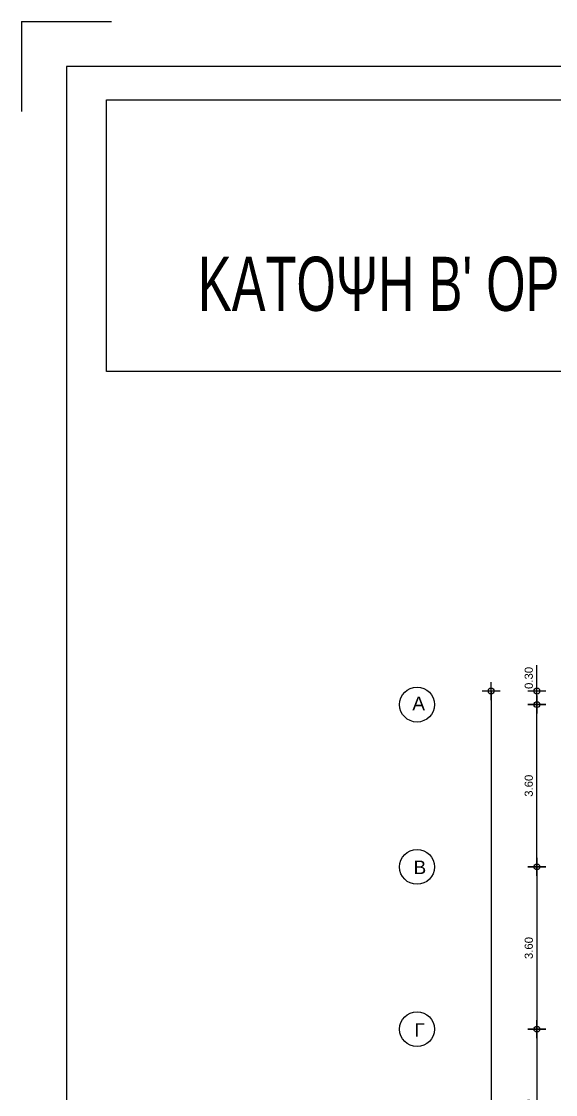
# Model space of a CAD drawing. Header units: metres. Extents: x -11 to 85, y -301 to 135.
# Drawn here: x 0 to 11.85, y -37.44 to -13.64 of the extents above; entities that cross this region are included whole.
import ezdxf

# ---------------------------------------------------------------- set-up
doc = ezdxf.new("R2010")
doc.units = ezdxf.units.M
doc.header["$LTSCALE"] = 0.036
doc.header["$PDMODE"] = 2
for name, color, linetype in [('arxitek borofos', 252, 'Continuous'), ('BORDER', 5, 'Continuous'), ('DIMBLK', 252, 'Continuous'), ('LAYER-ON', 4, 'Continuous'), ('MARKS', 2, 'Continuous'), ('NOTES', 3, 'Continuous')]:
    doc.layers.add(name, color=color, linetype=linetype)
doc.styles.add('COMU-N', font='arial.ttf')
doc.styles.add('outu-c', font='ugoutl-s.shx', dxfattribs={"width": 0.7})
doc.styles.get("Standard").update_dxf_attribs({"font": 'arial.ttf'})
doc.dimstyles.new('CADWDOT', dxfattribs={"dimscale": 0.1, "dimtxt": 1.8, "dimasz": 0.08, "dimexe": 2, "dimexo": 0, "dimgap": 0.09, "dimtad": 0, "dimrnd": 0.001, "dimzin": 0, "dimdsep": 46, "dimtxsty": 'Standard', "dimblk1": 'ARTDIM', "dimblk2": 'ARTDIM', "dimsah": 1, "dimcen": 0.09, "dimdle": 0.05, "dimse1": 1, "dimse2": 1, "dimadec": 0, "dimazin": 0, "dimtfac": 1, "dimtmove": 0, "dimatfit": 3, "dimldrblk": 'ARTDIM', "dimfxl": 2, "dimtvp": 0.9999, "dimtolj": 1, "dimtzin": 0, "dimarcsym": 0})

# ---------------------------------------------------------------- blocks, each defined once
blk = doc.blocks.new('art103')
at = {"layer": 'BORDER'}
for p, q in [((20.75, 14.6), (0.25, 14.6)), ((0.25, 14.6), (0.25, 0.25))]:
    blk.add_line(p, q, dxfattribs=at)
at = {"layer": 'MARKS'}
for q in [(0, 14.35), (0.5, 14.85)]:
    blk.add_line((0, 14.85), q, dxfattribs=at)
blk = doc.blocks.new('ARTDIM')
at = {"layer": 'DIMBLK'}
for p, q in [((-24.9975, 0), (24.9975, 0)), ((0, -24.9975), (0, 24.9975))]:
    blk.add_line(p, q, dxfattribs=at)
blk.add_circle((0, 0), 8.25, dxfattribs=at)
blk = doc.blocks.new('*D782')
at = {"layer": 'arxitek borofos', "color": 0, "lineweight": -2}
blk.add_line((10.423, -28.501), (10.423, -57.885), dxfattribs=at)
at = {"layer": 'Defpoints', "color": 0, "transparency": 16777216}
for p in [(13.537, -28.493), (10.423, -57.893), (13.537, -57.893)]:
    blk.add_point(p, dxfattribs=at)
at = {"layer": 'arxitek borofos', "color": 0, "lineweight": -2, "xscale": 0.008, "yscale": 0.008, "zscale": 0.008}
for p, rotation in [((10.423, -28.493), 90), ((10.423, -57.893), 270)]:
    blk.add_blockref('ARTDIM', p, dxfattribs=dict(at, rotation=rotation))
at = {"layer": 'arxitek borofos', "color": 0, "insert": (10.243, -43.193), "char_height": 0.18, "attachment_point": 5, "rotation": 90}
blk.add_mtext('\\A1;29.40', dxfattribs=at)
blk = doc.blocks.new('*D783')
at = {"layer": 'arxitek borofos', "color": 0, "lineweight": -2}
blk.add_line((11.44, -32.385), (11.44, -28.801), dxfattribs=at)
at = {"layer": 'Defpoints', "color": 0, "transparency": 16777216}
for p in [(7.93, -28.793), (11.44, -28.793), (7.93, -32.393)]:
    blk.add_point(p, dxfattribs=at)
at = {"layer": 'arxitek borofos', "color": 0, "lineweight": -2, "xscale": 0.008, "yscale": 0.008, "zscale": 0.008}
for p, rotation in [((11.44, -28.793), 90), ((11.44, -32.393), 270)]:
    blk.add_blockref('ARTDIM', p, dxfattribs=dict(at, rotation=rotation))
at = {"layer": 'arxitek borofos', "color": 0, "insert": (11.26, -30.593), "char_height": 0.18, "attachment_point": 5, "rotation": 90}
blk.add_mtext('\\A1;3.60', dxfattribs=at)
blk = doc.blocks.new('*D784')
at = {"layer": 'arxitek borofos', "color": 0, "lineweight": -2}
for p, q in [((11.44, -28.493), (11.44, -27.918)), ((11.44, -28.785), (11.44, -28.501))]:
    blk.add_line(p, q, dxfattribs=at)
at = {"layer": 'Defpoints', "color": 0, "transparency": 16777216}
for p in [(11.44, -28.493), (13.537, -28.493), (13.537, -28.793)]:
    blk.add_point(p, dxfattribs=at)
at = {"layer": 'arxitek borofos', "color": 0, "lineweight": -2, "xscale": 0.008, "yscale": 0.008, "zscale": 0.008}
for p, rotation in [((11.44, -28.493), 90), ((11.44, -28.793), 270)]:
    blk.add_blockref('ARTDIM', p, dxfattribs=dict(at, rotation=rotation))
at = {"layer": 'arxitek borofos', "color": 0, "insert": (11.26, -28.202), "char_height": 0.18, "attachment_point": 5, "rotation": 90}
blk.add_mtext('\\A1;0.30', dxfattribs=at)
blk = doc.blocks.new('*D785')
at = {"layer": 'arxitek borofos', "color": 0, "lineweight": -2}
blk.add_line((11.44, -32.401), (11.44, -35.985), dxfattribs=at)
at = {"layer": 'Defpoints', "color": 0, "transparency": 16777216}
for p in [(7.93, -32.393), (7.93, -35.993), (11.44, -35.993)]:
    blk.add_point(p, dxfattribs=at)
at = {"layer": 'arxitek borofos', "color": 0, "lineweight": -2, "xscale": 0.008, "yscale": 0.008, "zscale": 0.008}
for p, rotation in [((11.44, -32.393), 90), ((11.44, -35.993), 270)]:
    blk.add_blockref('ARTDIM', p, dxfattribs=dict(at, rotation=rotation))
at = {"layer": 'arxitek borofos', "color": 0, "insert": (11.26, -34.193), "char_height": 0.18, "attachment_point": 5, "rotation": 90}
blk.add_mtext('\\A1;3.60', dxfattribs=at)
blk = doc.blocks.new('*D786')
at = {"layer": 'arxitek borofos', "color": 0, "lineweight": -2}
blk.add_line((11.44, -36.001), (11.44, -39.585), dxfattribs=at)
at = {"layer": 'Defpoints', "color": 0, "transparency": 16777216}
for p in [(7.93, -35.993), (7.93, -39.593), (11.44, -39.593)]:
    blk.add_point(p, dxfattribs=at)
at = {"layer": 'arxitek borofos', "color": 0, "lineweight": -2, "xscale": 0.008, "yscale": 0.008, "zscale": 0.008}
for p, rotation in [((11.44, -35.993), 90), ((11.44, -39.593), 270)]:
    blk.add_blockref('ARTDIM', p, dxfattribs=dict(at, rotation=rotation))
at = {"layer": 'arxitek borofos', "color": 0, "insert": (11.26, -37.793), "char_height": 0.18, "attachment_point": 5, "rotation": 90}
blk.add_mtext('\\A1;3.60', dxfattribs=at)

msp = doc.modelspace()

# ---------------------------------------------------------------- linework, layer by layer
at = {"layer": 'arxitek borofos'}
for centre in [(8.78, -28.793), (8.78, -32.393), (8.78, -35.993)]:
    msp.add_circle(centre, 0.387, dxfattribs=at)
at = {"layer": 'NOTES', "color": 2}
msp.add_lwpolyline([(1.887, -15.376), (18.123, -15.376), (18.123, -21.403), (1.887, -21.403)], close=True, dxfattribs=at)

# ---------------------------------------------------------------- block references
at = {"layer": 'LAYER-ON', "xscale": 4, "yscale": 4, "zscale": 4}
msp.add_blockref('art103', (0, -73.04), dxfattribs=at)

# ---------------------------------------------------------------- texts
at = {"layer": 'arxitek borofos', "style": 'COMU-N'}
for s, p in [('Α', (8.676, -28.917)), ('Β', (8.703, -32.553)), ('Γ', (8.721, -36.16))]:
    msp.add_text(s, height=0.3, dxfattribs=at).set_placement(p)
at = {"layer": 'NOTES', "color": 2, "style": 'outu-c', "width": 0.7}
msp.add_text("ΚΑΤΟΨΗ B' ΟΡΟΦΟΥ", height=1.2, dxfattribs=at).set_placement((3.918, -20.06))

# ---------------------------------------------------------------- dimensions: what is measured, and where the dimension line sits
at = {"layer": 'arxitek borofos'}
for base, p1, p2, picture, middle in [((11.44, -28.493), (13.537, -28.793), (13.537, -28.493), '*D784', (11.26, -28.202)), ((10.423, -57.893), (13.537, -28.493), (13.537, -57.893), '*D782', (10.243, -43.193)), ((11.44, -28.793), (7.93, -32.393), (7.93, -28.793), '*D783', (11.26, -30.593)), ((11.44, -35.993), (7.93, -32.393), (7.93, -35.993), '*D785', (11.26, -34.193)), ((11.44, -39.593), (7.93, -35.993), (7.93, -39.593), '*D786', (11.26, -37.793))]:
    dim = msp.add_linear_dim(base=base, p1=p1, p2=p2, angle=90, dimstyle='CADWDOT', dxfattribs=at)
    dim.commit()
    dim.dimension.update_dxf_attribs({"geometry": picture, "text_midpoint": middle})

doc.saveas('drawing.dxf')
